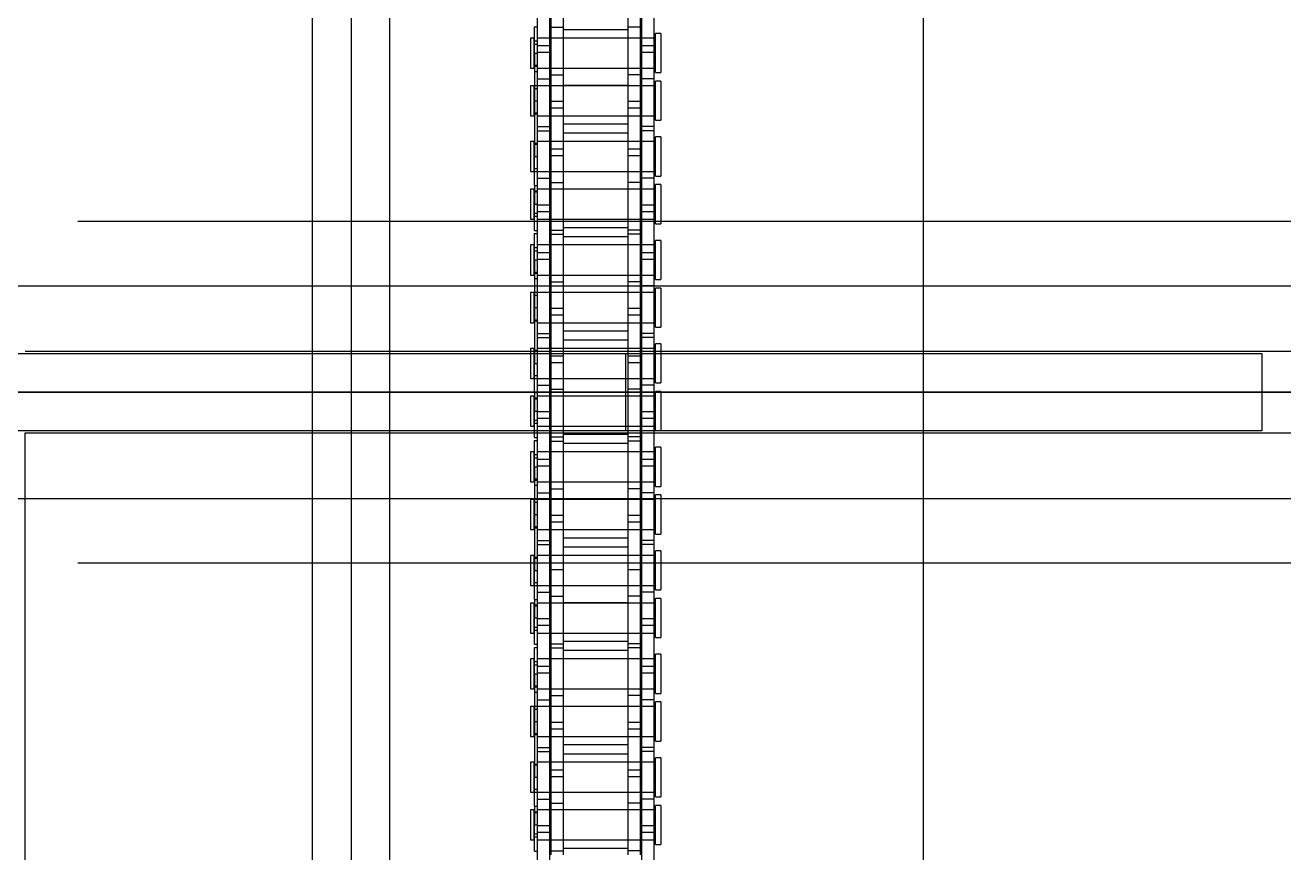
# Model space of a CAD drawing. Header units: metres. Extents: x 0 to 63075, y 0 to 44550.
# Drawn here: x 13922.1 to 14076.6, y 25496.3 to 25597.9 of the extents above; entities that cross this region are included whole.
import ezdxf

# ---------------------------------------------------------------- set-up
doc = ezdxf.new("R2010")
doc.units = ezdxf.units.M
doc.header["$LTSCALE"] = 75
for name, pattern in [('CENTER2', [28.575, 19.05, -3.175, 3.175, -3.175]), ('CENTERX2', [101.6, 63.5, -12.7, 12.7, -12.7]), ('HIDDEN2', [4.7625, 3.175, -1.5875])]:
    doc.linetypes.add(name, pattern=pattern)
for name, color, linetype in [('SC1', 7, 'CENTER2'), ('SDM', 7, 'Continuous'), ('SL1', 8, 'Continuous'), ('SL4', 4, 'Continuous'), ('ST1', 7, 'HIDDEN2')]:
    doc.layers.add(name, color=color, linetype=linetype)

# ---------------------------------------------------------------- blocks, each defined once
blk = doc.blocks.new('A$Ca548c4ee')
at = {"layer": 'SL1'}
for p, q in [((5669.07, 2905.47), (6384.63, 2905.47)), ((642.12, 2897.52), (7842.12, 2897.52)), ((642.12, 2897.52), (7842.12, 2897.52)), ((5642.62, 2889.22), (5736.27, 2889.22)), ((6374.85, 2889.47), (5662.62, 2889.47)), ((5736.27, 2889.22), (5736.27, 2879.72)), ((5736.27, 2889.22), (5814.36, 2889.22)), ((5814.36, 2889.22), (5814.36, 2879.72)), ((0, 2884.47), (9072.48, 2884.47)), ((7842.12, 2884.47), (5303.62, 2884.47)), ((5736.27, 2879.72), (5642.62, 2879.72)), ((5662.62, 2879.47), (6374.85, 2879.47)), ((5662.62, 2803.27), (5662.62, 2879.47)), ((5814.36, 2879.72), (5736.27, 2879.72)), ((642.12, 2871.42), (7842.12, 2871.42)), ((642.12, 2871.42), (7842.12, 2871.42)), ((6384.63, 2863.47), (5669.07, 2863.47))]:
    blk.add_line(p, q, dxfattribs=at)
blk = doc.blocks.new('A$Ca53c419a')
at = {"layer": 'SL4'}
for p, q in [((2334.74, 495.77), (1009.76, 495.77)), ((1009.76, 486.24), (2334.74, 486.24)), ((1009.76, 420.77), (2334.74, 420.77))]:
    blk.add_line(p, q, dxfattribs=at)
at = {"layer": 'ST1'}
for p, q in [((2334.74, 491), (1009.76, 491)), ((1009.76, 486.24), (2334.74, 486.24)), ((1069, 468.16), (1059.9, 468.16)), ((1066.7, 468.49), (1066.7, 468.16)), ((1066.7, 468.49), (1069.93, 468.49)), ((1071.77, 469), (1068.08, 469)), ((1068.08, 469), (1068.08, 468.53)), ((1068.08, 468.53), (1071.77, 468.53)), ((1068.08, 468.16), (1068.08, 466.64)), ((1068.08, 468.16), (1068.08, 453.66)), ((1068.45, 468.53), (1068.45, 468.16)), ((1068.82, 468.49), (1068.82, 468.16)), ((1069.86, 468.16), (1069, 468.16)), ((1069, 466.64), (1069, 468.16)), ((1078.95, 468.16), (1069.86, 468.16)), ((1069.86, 468.16), (1069.86, 466.64)), ((1069.93, 468.49), (1069.93, 468.16)), ((1072.22, 468.49), (1069.93, 468.49)), ((1071.4, 468.16), (1071.4, 468.53)), ((1071.55, 468.49), (1071.55, 468.16)), ((1071.77, 468.53), (1071.77, 469)), ((1071.77, 466.64), (1071.77, 468.16)), ((1071.77, 453.66), (1071.77, 468.16)), ((1072.22, 468.49), (1075.78, 468.49)), ((1072.22, 468.49), (1072.22, 468.16)), ((1073.1, 468.16), (1073.1, 466.64)), ((1077.62, 469), (1073.93, 469)), ((1073.93, 469), (1073.93, 468.53)), ((1073.93, 468.53), (1077.62, 468.53)), ((1073.93, 468.49), (1073.93, 466.64)), ((1073.93, 468.16), (1073.93, 453.66)), ((1074.3, 468.53), (1074.3, 468.16)), ((1075.78, 468.49), (1075.78, 468.16)), ((1088.48, 468.49), (1075.78, 468.49)), ((1077.25, 468.16), (1077.25, 468.53)), ((1077.4, 468.49), (1077.4, 468.16)), ((1077.62, 468.53), (1077.62, 469)), ((1077.62, 466.64), (1077.62, 468.16)), ((1077.62, 453.66), (1077.62, 468.16)), ((1078.95, 468.16), (1078.95, 466.64)), ((1085.3, 468.16), (1078.95, 468.16)), ((1079.45, 468.16), (1079.45, 466.64)), ((1084.47, 469), (1080.78, 469)), ((1080.78, 469), (1080.78, 468.53)), ((1080.78, 468.53), (1084.47, 468.53)), ((1080.78, 468.16), (1080.78, 466.64)), ((1080.78, 468.16), (1080.78, 453.66)), ((1081.01, 468.49), (1081.01, 468.16)), ((1081.15, 468.53), (1081.15, 468.16)), ((1082.63, 468.49), (1082.63, 468.16)), ((1084.1, 468.16), (1084.1, 468.53)), ((1084.47, 468.53), (1084.47, 469)), ((1084.47, 466.64), (1084.47, 468.49)), ((1084.47, 453.66), (1084.47, 468.16)), ((1085.3, 468.16), (1085.3, 466.64)), ((1094.4, 468.16), (1085.3, 468.16)), ((1086.18, 468.16), (1086.18, 468.49)), ((1090.32, 469), (1086.63, 469)), ((1086.63, 469), (1086.63, 468.53)), ((1086.63, 468.53), (1090.32, 468.53)), ((1086.63, 468.16), (1086.63, 466.64)), ((1086.63, 468.16), (1086.63, 453.66)), ((1086.86, 468.49), (1086.86, 468.16)), ((1087, 468.53), (1087, 468.16)), ((1088.48, 468.49), (1088.48, 468.16)), ((1088.48, 468.49), (1091.71, 468.49)), ((1088.55, 466.64), (1088.55, 468.16)), ((1089.41, 468.16), (1089.41, 466.64)), ((1089.58, 468.49), (1089.58, 468.16)), ((1089.95, 468.16), (1089.95, 468.53)), ((1090.32, 468.53), (1090.32, 469)), ((1090.32, 466.64), (1090.32, 468.16)), ((1090.32, 453.66), (1090.32, 468.16)), ((1091.71, 468.49), (1091.71, 468.16)), ((1092.1, 468.49), (1092.1, 468.16)), ((1092.1, 468.49), (1095.33, 468.49)), ((1097.17, 469), (1093.48, 469)), ((1093.48, 469), (1093.48, 468.53)), ((1093.48, 468.53), (1097.17, 468.53)), ((1093.48, 468.16), (1093.48, 466.64)), ((1093.48, 468.16), (1093.48, 453.66)), ((1093.85, 468.53), (1093.85, 468.16)), ((1094.22, 468.49), (1094.22, 468.16)), ((1095.26, 468.16), (1094.4, 468.16)), ((1094.4, 466.64), (1094.4, 468.16)), ((1104.35, 468.16), (1095.26, 468.16)), ((1095.26, 468.16), (1095.26, 466.64)), ((1095.33, 468.49), (1095.33, 468.16)), ((1097.62, 468.49), (1095.33, 468.49)), ((1096.8, 468.16), (1096.8, 468.53)), ((1096.95, 468.49), (1096.95, 468.16)), ((1097.17, 468.53), (1097.17, 469)), ((1097.17, 466.64), (1097.17, 468.16)), ((1097.17, 453.66), (1097.17, 468.16)), ((1097.62, 468.49), (1101.18, 468.49)), ((1097.62, 468.49), (1097.62, 468.16)), ((1098.5, 468.16), (1098.5, 466.64)), ((1103.02, 469), (1099.33, 469)), ((1099.33, 469), (1099.33, 468.53)), ((1099.33, 468.53), (1103.02, 468.53)), ((1099.33, 468.49), (1099.33, 466.64)), ((1099.33, 468.16), (1099.33, 453.66)), ((1099.7, 468.53), (1099.7, 468.16)), ((1101.18, 468.49), (1101.18, 468.16)), ((1113.88, 468.49), (1101.18, 468.49)), ((1102.65, 468.16), (1102.65, 468.53)), ((1102.8, 468.49), (1102.8, 468.16)), ((1103.02, 468.53), (1103.02, 469)), ((1103.02, 466.64), (1103.02, 468.16)), ((1103.02, 453.66), (1103.02, 468.16)), ((1104.35, 468.16), (1104.35, 466.64)), ((1110.7, 468.16), (1104.35, 468.16)), ((1104.85, 468.16), (1104.85, 466.64)), ((1109.87, 469), (1106.18, 469)), ((1106.18, 469), (1106.18, 468.53)), ((1106.18, 468.53), (1109.87, 468.53)), ((1106.18, 468.16), (1106.18, 466.64)), ((1106.18, 468.16), (1106.18, 453.66)), ((1106.41, 468.49), (1106.41, 468.16)), ((1106.55, 468.53), (1106.55, 468.16)), ((1108.03, 468.49), (1108.03, 468.16)), ((1109.5, 468.16), (1109.5, 468.53)), ((1109.87, 468.53), (1109.87, 469)), ((1109.87, 466.64), (1109.87, 468.49)), ((1109.87, 453.66), (1109.87, 468.16)), ((1110.7, 468.16), (1110.7, 466.64)), ((1119.8, 468.16), (1110.7, 468.16)), ((1111.58, 468.16), (1111.58, 468.49)), ((1115.72, 469), (1112.03, 469)), ((1112.03, 469), (1112.03, 468.53)), ((1112.03, 468.53), (1115.72, 468.53)), ((1112.03, 468.16), (1112.03, 466.64)), ((1112.03, 468.16), (1112.03, 453.66)), ((1112.26, 468.49), (1112.26, 468.16)), ((1112.4, 468.53), (1112.4, 468.16)), ((1113.88, 468.49), (1113.88, 468.16)), ((1113.88, 468.49), (1117.11, 468.49)), ((1113.95, 466.64), (1113.95, 468.16)), ((1114.81, 468.16), (1114.81, 466.64)), ((1114.98, 468.49), (1114.98, 468.16)), ((1115.35, 468.16), (1115.35, 468.53)), ((1115.72, 468.53), (1115.72, 469)), ((1115.72, 466.64), (1115.72, 468.16)), ((1115.72, 453.66), (1115.72, 468.16)), ((1117.11, 468.49), (1117.11, 468.16)), ((1117.5, 468.49), (1117.5, 468.16)), ((1117.5, 468.49), (1120.73, 468.49)), ((1122.57, 469), (1118.88, 469)), ((1118.88, 469), (1118.88, 468.53)), ((1118.88, 468.53), (1122.57, 468.53)), ((1118.88, 468.16), (1118.88, 466.64)), ((1118.88, 468.16), (1118.88, 453.66)), ((1119.25, 468.53), (1119.25, 468.16)), ((1119.62, 468.49), (1119.62, 468.16)), ((1120.66, 468.16), (1119.8, 468.16)), ((1119.8, 466.64), (1119.8, 468.16)), ((1129.75, 468.16), (1120.66, 468.16)), ((1120.66, 468.16), (1120.66, 466.64)), ((1120.73, 468.49), (1120.73, 468.16)), ((1123.02, 468.49), (1120.73, 468.49)), ((1122.2, 468.16), (1122.2, 468.53)), ((1122.35, 468.49), (1122.35, 468.16)), ((1122.57, 468.53), (1122.57, 469)), ((1122.57, 466.64), (1122.57, 468.16)), ((1122.57, 453.66), (1122.57, 468.16)), ((1123.02, 468.49), (1126.58, 468.49)), ((1123.02, 468.49), (1123.02, 468.16)), ((1123.9, 468.16), (1123.9, 466.64)), ((1128.42, 469), (1124.73, 469)), ((1124.73, 469), (1124.73, 468.53)), ((1124.73, 468.53), (1128.42, 468.53)), ((1124.73, 468.49), (1124.73, 466.64)), ((1124.73, 468.16), (1124.73, 453.66)), ((1125.1, 468.53), (1125.1, 468.16)), ((1126.58, 468.49), (1126.58, 468.16)), ((1139.28, 468.49), (1126.58, 468.49)), ((1128.05, 468.16), (1128.05, 468.53)), ((1128.2, 468.49), (1128.2, 468.16)), ((1128.42, 468.53), (1128.42, 469)), ((1128.42, 466.64), (1128.42, 468.16)), ((1128.42, 453.66), (1128.42, 468.16)), ((1129.75, 468.16), (1129.75, 466.64)), ((1136.1, 468.16), (1129.75, 468.16)), ((1130.25, 468.16), (1130.25, 466.64)), ((1135.27, 469), (1131.58, 469)), ((1131.58, 469), (1131.58, 468.53)), ((1131.58, 468.53), (1135.27, 468.53)), ((1131.58, 468.16), (1131.58, 466.64)), ((1131.58, 468.16), (1131.58, 453.66)), ((1131.81, 468.49), (1131.81, 468.16)), ((1131.95, 468.53), (1131.95, 468.16)), ((1133.43, 468.49), (1133.43, 468.16)), ((1134.9, 468.16), (1134.9, 468.53)), ((1135.27, 468.53), (1135.27, 469)), ((1135.27, 466.64), (1135.27, 468.49)), ((1135.27, 453.66), (1135.27, 468.16)), ((1136.1, 468.16), (1136.1, 466.64)), ((1145.2, 468.16), (1136.1, 468.16)), ((1136.98, 468.16), (1136.98, 468.49)), ((1141.12, 469), (1137.43, 469)), ((1137.43, 469), (1137.43, 468.53)), ((1137.43, 468.53), (1141.12, 468.53)), ((1137.43, 468.16), (1137.43, 466.64)), ((1137.43, 468.16), (1137.43, 453.66)), ((1137.66, 468.49), (1137.66, 468.16)), ((1137.8, 468.53), (1137.8, 468.16)), ((1139.28, 468.49), (1139.28, 468.16)), ((1139.28, 468.49), (1142.51, 468.49)), ((1139.35, 466.64), (1139.35, 468.16)), ((1140.21, 468.16), (1140.21, 466.64)), ((1140.38, 468.49), (1140.38, 468.16)), ((1140.75, 468.16), (1140.75, 468.53)), ((1141.12, 468.53), (1141.12, 469)), ((1141.12, 466.64), (1141.12, 468.16)), ((1141.12, 453.66), (1141.12, 468.16)), ((1142.51, 468.49), (1142.51, 468.16)), ((1142.9, 468.49), (1142.9, 468.16)), ((1142.9, 468.49), (1146.13, 468.49)), ((1147.97, 469), (1144.28, 469)), ((1144.28, 469), (1144.28, 468.53)), ((1144.28, 468.53), (1147.97, 468.53)), ((1144.28, 468.16), (1144.28, 466.64)), ((1144.28, 468.16), (1144.28, 453.66)), ((1144.65, 468.53), (1144.65, 468.16)), ((1145.02, 468.49), (1145.02, 468.16)), ((1146.06, 468.16), (1145.2, 468.16)), ((1145.2, 466.64), (1145.2, 468.16)), ((1155.15, 468.16), (1146.06, 468.16)), ((1146.06, 468.16), (1146.06, 466.64)), ((1146.13, 468.49), (1146.13, 468.16)), ((1148.42, 468.49), (1146.13, 468.49)), ((1147.6, 468.16), (1147.6, 468.53)), ((1147.75, 468.49), (1147.75, 468.16)), ((1147.97, 468.53), (1147.97, 469)), ((1147.97, 466.64), (1147.97, 468.16)), ((1147.97, 453.66), (1147.97, 468.16)), ((1148.42, 468.49), (1151.98, 468.49)), ((1148.42, 468.49), (1148.42, 468.16)), ((1149.3, 468.16), (1149.3, 466.64)), ((1153.82, 469), (1150.13, 469)), ((1150.13, 469), (1150.13, 468.53)), ((1150.13, 468.53), (1153.82, 468.53)), ((1150.13, 468.49), (1150.13, 466.64)), ((1150.13, 468.16), (1150.13, 453.66)), ((1150.5, 468.53), (1150.5, 468.16)), ((1151.98, 468.49), (1151.98, 468.16)), ((1164.68, 468.49), (1151.98, 468.49)), ((1153.45, 468.16), (1153.45, 468.53)), ((1153.6, 468.49), (1153.6, 468.16)), ((1153.82, 468.53), (1153.82, 469)), ((1153.82, 466.64), (1153.82, 468.16)), ((1153.82, 453.66), (1153.82, 468.16)), ((1155.15, 468.16), (1155.15, 466.64)), ((1161.5, 468.16), (1155.15, 468.16)), ((1155.65, 468.16), (1155.65, 466.64)), ((1160.67, 469), (1156.98, 469)), ((1156.98, 469), (1156.98, 468.53)), ((1156.98, 468.53), (1160.67, 468.53)), ((1156.98, 468.16), (1156.98, 466.64)), ((1156.98, 468.16), (1156.98, 453.66)), ((1157.21, 468.49), (1157.21, 468.16)), ((1157.35, 468.53), (1157.35, 468.16)), ((1158.83, 468.49), (1158.83, 468.16)), ((1160.3, 468.16), (1160.3, 468.53)), ((1160.67, 468.53), (1160.67, 469)), ((1160.67, 466.64), (1160.67, 468.49)), ((1160.67, 453.66), (1160.67, 468.16)), ((1161.5, 468.16), (1161.5, 466.64)), ((1170.6, 468.16), (1161.5, 468.16)), ((1162.38, 468.16), (1162.38, 468.49)), ((1166.52, 469), (1162.83, 469)), ((1162.83, 469), (1162.83, 468.53)), ((1162.83, 468.53), (1166.52, 468.53)), ((1162.83, 468.16), (1162.83, 466.64)), ((1162.83, 468.16), (1162.83, 453.66)), ((1163.06, 468.49), (1163.06, 468.16)), ((1163.2, 468.53), (1163.2, 468.16)), ((1164.68, 468.49), (1164.68, 468.16)), ((1164.68, 468.49), (1167.91, 468.49)), ((1164.75, 466.64), (1164.75, 468.16)), ((1165.61, 468.16), (1165.61, 466.64)), ((1165.78, 468.49), (1165.78, 468.16)), ((1166.15, 468.16), (1166.15, 468.53)), ((1166.52, 468.53), (1166.52, 469)), ((1166.52, 466.64), (1166.52, 468.16)), ((1166.52, 453.66), (1166.52, 468.16)), ((1167.91, 468.49), (1167.91, 468.16)), ((1069, 466.64), (1059.9, 466.64)), ((1072.6, 466.49), (1066.25, 466.49)), ((1066.75, 466.49), (1066.75, 464.97)), ((1068.08, 466.49), (1068.08, 464.97)), ((1069.86, 466.64), (1069, 466.64)), ((1078.95, 466.64), (1069.86, 466.64)), ((1071.77, 464.97), (1071.77, 466.49)), ((1072.6, 466.49), (1072.6, 464.97)), ((1081.7, 466.49), (1072.6, 466.49)), ((1073.93, 466.49), (1073.93, 464.97)), ((1075.85, 464.97), (1075.85, 466.49)), ((1076.71, 466.49), (1076.71, 464.97)), ((1077.62, 464.97), (1077.62, 466.49)), ((1085.3, 466.64), (1078.95, 466.64)), ((1080.78, 466.49), (1080.78, 464.97)), ((1082.56, 466.49), (1081.7, 466.49)), ((1081.7, 464.97), (1081.7, 466.49)), ((1091.65, 466.49), (1082.56, 466.49)), ((1082.56, 466.49), (1082.56, 464.97)), ((1084.47, 464.97), (1084.47, 466.49)), ((1094.4, 466.64), (1085.3, 466.64)), ((1085.8, 466.49), (1085.8, 464.97)), ((1086.63, 466.49), (1086.63, 464.97)), ((1090.32, 464.97), (1090.32, 466.49)), ((1091.65, 466.49), (1091.65, 464.97)), ((1098, 466.49), (1091.65, 466.49)), ((1092.15, 466.49), (1092.15, 464.97)), ((1093.48, 466.49), (1093.48, 464.97)), ((1095.26, 466.64), (1094.4, 466.64)), ((1104.35, 466.64), (1095.26, 466.64)), ((1097.17, 464.97), (1097.17, 466.49)), ((1098, 466.49), (1098, 464.97)), ((1107.1, 466.49), (1098, 466.49)), ((1099.33, 466.49), (1099.33, 464.97)), ((1101.25, 464.97), (1101.25, 466.49)), ((1102.11, 466.49), (1102.11, 464.97)), ((1103.02, 464.97), (1103.02, 466.49)), ((1110.7, 466.64), (1104.35, 466.64)), ((1106.18, 466.49), (1106.18, 464.97)), ((1107.96, 466.49), (1107.1, 466.49)), ((1107.1, 464.97), (1107.1, 466.49)), ((1117.05, 466.49), (1107.96, 466.49)), ((1107.96, 466.49), (1107.96, 464.97)), ((1109.87, 464.97), (1109.87, 466.49)), ((1119.8, 466.64), (1110.7, 466.64)), ((1111.2, 466.49), (1111.2, 464.97)), ((1112.03, 466.49), (1112.03, 464.97)), ((1115.72, 464.97), (1115.72, 466.49)), ((1117.05, 466.49), (1117.05, 464.97)), ((1123.4, 466.49), (1117.05, 466.49)), ((1117.55, 466.49), (1117.55, 464.97)), ((1118.88, 466.49), (1118.88, 464.97)), ((1120.66, 466.64), (1119.8, 466.64)), ((1129.75, 466.64), (1120.66, 466.64)), ((1122.57, 464.97), (1122.57, 466.49)), ((1123.4, 466.49), (1123.4, 464.97)), ((1132.5, 466.49), (1123.4, 466.49)), ((1124.73, 466.49), (1124.73, 464.97)), ((1126.65, 464.97), (1126.65, 466.49)), ((1127.51, 466.49), (1127.51, 464.97)), ((1128.42, 464.97), (1128.42, 466.49)), ((1136.1, 466.64), (1129.75, 466.64)), ((1131.58, 466.49), (1131.58, 464.97)), ((1133.36, 466.49), (1132.5, 466.49)), ((1132.5, 464.97), (1132.5, 466.49)), ((1142.45, 466.49), (1133.36, 466.49)), ((1133.36, 466.49), (1133.36, 464.97)), ((1135.27, 464.97), (1135.27, 466.49)), ((1145.2, 466.64), (1136.1, 466.64)), ((1136.6, 466.49), (1136.6, 464.97)), ((1137.43, 466.49), (1137.43, 464.97)), ((1141.12, 464.97), (1141.12, 466.49)), ((1142.45, 466.49), (1142.45, 464.97)), ((1148.8, 466.49), (1142.45, 466.49)), ((1142.95, 466.49), (1142.95, 464.97)), ((1144.28, 466.49), (1144.28, 464.97)), ((1146.06, 466.64), (1145.2, 466.64)), ((1155.15, 466.64), (1146.06, 466.64)), ((1147.97, 464.97), (1147.97, 466.49)), ((1148.8, 466.49), (1148.8, 464.97)), ((1157.9, 466.49), (1148.8, 466.49)), ((1150.13, 466.49), (1150.13, 464.97)), ((1152.05, 464.97), (1152.05, 466.49)), ((1152.91, 466.49), (1152.91, 464.97)), ((1153.82, 464.97), (1153.82, 466.49)), ((1161.5, 466.64), (1155.15, 466.64)), ((1156.98, 466.49), (1156.98, 464.97)), ((1158.76, 466.49), (1157.9, 466.49)), ((1157.9, 464.97), (1157.9, 466.49)), ((1167.85, 466.49), (1158.76, 466.49)), ((1158.76, 466.49), (1158.76, 464.97)), ((1160.67, 464.97), (1160.67, 466.49)), ((1170.6, 466.64), (1161.5, 466.64)), ((1162, 466.49), (1162, 464.97)), ((1162.83, 466.49), (1162.83, 464.97)), ((1166.52, 464.97), (1166.52, 466.49)), ((1167.85, 466.49), (1167.85, 464.97)), ((1174.2, 466.49), (1167.85, 466.49)), ((1072.6, 464.97), (1066.25, 464.97)), ((1067.04, 457.04), (1067.04, 464.97)), ((1068.08, 464.97), (1068.08, 457.04)), ((1071.77, 457.04), (1071.77, 464.97)), ((1071.82, 464.97), (1071.82, 457.04)), ((1081.7, 464.97), (1072.6, 464.97)), ((1073.89, 457.04), (1073.89, 464.97)), ((1073.93, 464.97), (1073.93, 457.04)), ((1077.62, 457.04), (1077.62, 464.97)), ((1078.67, 464.97), (1078.67, 457.04)), ((1079.74, 457.04), (1079.74, 464.97)), ((1080.78, 464.97), (1080.78, 457.04)), ((1082.56, 464.97), (1081.7, 464.97)), ((1091.65, 464.97), (1082.56, 464.97)), ((1084.47, 457.04), (1084.47, 464.97)), ((1084.52, 464.97), (1084.52, 457.04)), ((1086.59, 457.04), (1086.59, 464.97)), ((1086.63, 464.97), (1086.63, 457.04)), ((1090.32, 457.04), (1090.32, 464.97)), ((1091.37, 464.97), (1091.37, 457.04)), ((1098, 464.97), (1091.65, 464.97)), ((1092.44, 457.04), (1092.44, 464.97)), ((1093.48, 464.97), (1093.48, 457.04)), ((1097.17, 457.04), (1097.17, 464.97)), ((1097.22, 464.97), (1097.22, 457.04)), ((1107.1, 464.97), (1098, 464.97)), ((1099.29, 457.04), (1099.29, 464.97)), ((1099.33, 464.97), (1099.33, 457.04)), ((1103.02, 457.04), (1103.02, 464.97)), ((1104.07, 464.97), (1104.07, 457.04)), ((1105.14, 457.04), (1105.14, 464.97)), ((1106.18, 464.97), (1106.18, 457.04)), ((1107.96, 464.97), (1107.1, 464.97)), ((1117.05, 464.97), (1107.96, 464.97)), ((1109.87, 457.04), (1109.87, 464.97)), ((1109.92, 464.97), (1109.92, 457.04)), ((1111.99, 457.04), (1111.99, 464.97)), ((1112.03, 464.97), (1112.03, 457.04)), ((1115.72, 457.04), (1115.72, 464.97)), ((1116.77, 464.97), (1116.77, 457.04)), ((1123.4, 464.97), (1117.05, 464.97)), ((1117.84, 457.04), (1117.84, 464.97)), ((1118.88, 464.97), (1118.88, 457.04)), ((1122.57, 457.04), (1122.57, 464.97)), ((1122.62, 464.97), (1122.62, 457.04)), ((1132.5, 464.97), (1123.4, 464.97)), ((1124.69, 457.04), (1124.69, 464.97)), ((1124.73, 464.97), (1124.73, 457.04)), ((1128.42, 457.04), (1128.42, 464.97)), ((1129.47, 464.97), (1129.47, 457.04)), ((1130.54, 457.04), (1130.54, 464.97)), ((1131.58, 464.97), (1131.58, 457.04)), ((1133.36, 464.97), (1132.5, 464.97)), ((1142.45, 464.97), (1133.36, 464.97)), ((1135.27, 457.04), (1135.27, 464.97)), ((1135.32, 464.97), (1135.32, 457.04)), ((1137.39, 457.04), (1137.39, 464.97)), ((1137.43, 464.97), (1137.43, 457.04)), ((1141.12, 457.04), (1141.12, 464.97)), ((1142.17, 464.97), (1142.17, 457.04)), ((1148.8, 464.97), (1142.45, 464.97)), ((1143.24, 457.04), (1143.24, 464.97)), ((1144.28, 464.97), (1144.28, 457.04)), ((1147.97, 457.04), (1147.97, 464.97)), ((1148.02, 464.97), (1148.02, 457.04)), ((1157.9, 464.97), (1148.8, 464.97)), ((1150.09, 457.04), (1150.09, 464.97)), ((1150.13, 464.97), (1150.13, 457.04)), ((1153.82, 457.04), (1153.82, 464.97)), ((1154.87, 464.97), (1154.87, 457.04)), ((1155.94, 457.04), (1155.94, 464.97)), ((1156.98, 464.97), (1156.98, 457.04)), ((1158.76, 464.97), (1157.9, 464.97)), ((1167.85, 464.97), (1158.76, 464.97)), ((1160.67, 457.04), (1160.67, 464.97)), ((1160.72, 464.97), (1160.72, 457.04)), ((1162.79, 457.04), (1162.79, 464.97)), ((1162.83, 464.97), (1162.83, 457.04)), ((1166.52, 457.04), (1166.52, 464.97)), ((1167.57, 464.97), (1167.57, 457.04)), ((1174.2, 464.97), (1167.85, 464.97)), ((1072.6, 457.04), (1066.25, 457.04)), ((1066.75, 455.52), (1066.75, 457.04)), ((1068.08, 457.04), (1068.08, 455.52)), ((1071.77, 455.52), (1071.77, 457.04)), ((1072.6, 455.52), (1072.6, 457.04)), ((1081.7, 457.04), (1072.6, 457.04)), ((1073.93, 457.04), (1073.93, 455.52)), ((1075.85, 455.52), (1075.85, 457.04)), ((1076.71, 457.04), (1076.71, 455.52)), ((1077.62, 455.52), (1077.62, 457.04)), ((1080.78, 457.04), (1080.78, 455.52)), ((1082.56, 457.04), (1081.7, 457.04)), ((1081.7, 455.52), (1081.7, 457.04)), ((1091.65, 457.04), (1082.56, 457.04)), ((1082.56, 457.04), (1082.56, 455.52)), ((1084.47, 455.52), (1084.47, 457.04)), ((1085.8, 455.52), (1085.8, 457.04)), ((1086.63, 457.04), (1086.63, 455.52)), ((1090.32, 455.52), (1090.32, 457.04)), ((1091.65, 455.52), (1091.65, 457.04)), ((1098, 457.04), (1091.65, 457.04)), ((1092.15, 455.52), (1092.15, 457.04)), ((1093.48, 457.04), (1093.48, 455.52)), ((1097.17, 455.52), (1097.17, 457.04)), ((1098, 455.52), (1098, 457.04)), ((1107.1, 457.04), (1098, 457.04)), ((1099.33, 457.04), (1099.33, 455.52)), ((1101.25, 455.52), (1101.25, 457.04)), ((1102.11, 457.04), (1102.11, 455.52)), ((1103.02, 455.52), (1103.02, 457.04)), ((1106.18, 457.04), (1106.18, 455.52)), ((1107.96, 457.04), (1107.1, 457.04)), ((1107.1, 455.52), (1107.1, 457.04)), ((1117.05, 457.04), (1107.96, 457.04)), ((1107.96, 457.04), (1107.96, 455.52)), ((1109.87, 455.52), (1109.87, 457.04)), ((1111.2, 455.52), (1111.2, 457.04)), ((1112.03, 457.04), (1112.03, 455.52)), ((1115.72, 455.52), (1115.72, 457.04)), ((1117.05, 455.52), (1117.05, 457.04)), ((1123.4, 457.04), (1117.05, 457.04)), ((1117.55, 455.52), (1117.55, 457.04)), ((1118.88, 457.04), (1118.88, 455.52)), ((1122.57, 455.52), (1122.57, 457.04)), ((1123.4, 455.52), (1123.4, 457.04)), ((1132.5, 457.04), (1123.4, 457.04)), ((1124.73, 457.04), (1124.73, 455.52)), ((1126.65, 455.52), (1126.65, 457.04)), ((1127.51, 457.04), (1127.51, 455.52)), ((1128.42, 455.52), (1128.42, 457.04)), ((1131.58, 457.04), (1131.58, 455.52)), ((1133.36, 457.04), (1132.5, 457.04)), ((1132.5, 455.52), (1132.5, 457.04)), ((1142.45, 457.04), (1133.36, 457.04)), ((1133.36, 457.04), (1133.36, 455.52)), ((1135.27, 455.52), (1135.27, 457.04)), ((1136.6, 455.52), (1136.6, 457.04)), ((1137.43, 457.04), (1137.43, 455.52)), ((1141.12, 455.52), (1141.12, 457.04)), ((1142.45, 455.52), (1142.45, 457.04)), ((1148.8, 457.04), (1142.45, 457.04)), ((1142.95, 455.52), (1142.95, 457.04)), ((1144.28, 457.04), (1144.28, 455.52)), ((1147.97, 455.52), (1147.97, 457.04)), ((1148.8, 455.52), (1148.8, 457.04)), ((1157.9, 457.04), (1148.8, 457.04)), ((1150.13, 457.04), (1150.13, 455.52)), ((1152.05, 455.52), (1152.05, 457.04)), ((1152.91, 457.04), (1152.91, 455.52)), ((1153.82, 455.52), (1153.82, 457.04)), ((1156.98, 457.04), (1156.98, 455.52)), ((1158.76, 457.04), (1157.9, 457.04)), ((1157.9, 455.52), (1157.9, 457.04)), ((1167.85, 457.04), (1158.76, 457.04)), ((1158.76, 457.04), (1158.76, 455.52)), ((1160.67, 455.52), (1160.67, 457.04)), ((1162, 455.52), (1162, 457.04)), ((1162.83, 457.04), (1162.83, 455.52)), ((1166.52, 455.52), (1166.52, 457.04)), ((1167.85, 455.52), (1167.85, 457.04)), ((1174.2, 457.04), (1167.85, 457.04)), ((1069, 455.36), (1059.9, 455.36)), ((1072.6, 455.52), (1066.25, 455.52)), ((1068.08, 455.36), (1068.08, 453.84)), ((1069.86, 455.36), (1069, 455.36)), ((1069, 453.84), (1069, 455.36)), ((1078.95, 455.36), (1069.86, 455.36)), ((1069.86, 455.36), (1069.86, 453.84)), ((1071.77, 453.84), (1071.77, 455.36)), ((1081.7, 455.52), (1072.6, 455.52)), ((1073.1, 453.84), (1073.1, 455.36)), ((1073.93, 455.36), (1073.93, 453.84)), ((1077.62, 453.84), (1077.62, 455.36)), ((1078.95, 453.84), (1078.95, 455.36)), ((1085.3, 455.36), (1078.95, 455.36)), ((1079.45, 453.84), (1079.45, 455.36)), ((1080.78, 455.36), (1080.78, 453.84)), ((1082.56, 455.52), (1081.7, 455.52)), ((1091.65, 455.52), (1082.56, 455.52)), ((1084.47, 453.84), (1084.47, 455.36)), ((1085.3, 453.84), (1085.3, 455.36)), ((1094.4, 455.36), (1085.3, 455.36)), ((1086.63, 455.36), (1086.63, 453.84)), ((1088.55, 453.84), (1088.55, 455.36)), ((1089.41, 455.36), (1089.41, 453.84)), ((1090.32, 453.84), (1090.32, 455.36)), ((1098, 455.52), (1091.65, 455.52)), ((1093.48, 455.36), (1093.48, 453.84)), ((1095.26, 455.36), (1094.4, 455.36)), ((1094.4, 453.84), (1094.4, 455.36)), ((1104.35, 455.36), (1095.26, 455.36)), ((1095.26, 455.36), (1095.26, 453.84)), ((1097.17, 453.84), (1097.17, 455.36)), ((1107.1, 455.52), (1098, 455.52)), ((1098.5, 453.84), (1098.5, 455.36)), ((1099.33, 455.36), (1099.33, 453.84)), ((1103.02, 453.84), (1103.02, 455.36)), ((1104.35, 453.84), (1104.35, 455.36)), ((1110.7, 455.36), (1104.35, 455.36)), ((1104.85, 453.84), (1104.85, 455.36)), ((1106.18, 455.36), (1106.18, 453.84)), ((1107.96, 455.52), (1107.1, 455.52)), ((1117.05, 455.52), (1107.96, 455.52)), ((1109.87, 453.84), (1109.87, 455.36)), ((1110.7, 453.84), (1110.7, 455.36)), ((1119.8, 455.36), (1110.7, 455.36)), ((1112.03, 455.36), (1112.03, 453.84)), ((1113.95, 453.84), (1113.95, 455.36)), ((1114.81, 455.36), (1114.81, 453.84)), ((1115.72, 453.84), (1115.72, 455.36)), ((1123.4, 455.52), (1117.05, 455.52)), ((1118.88, 455.36), (1118.88, 453.84)), ((1120.66, 455.36), (1119.8, 455.36)), ((1119.8, 453.84), (1119.8, 455.36)), ((1129.75, 455.36), (1120.66, 455.36)), ((1120.66, 455.36), (1120.66, 453.84)), ((1122.57, 453.84), (1122.57, 455.36)), ((1132.5, 455.52), (1123.4, 455.52)), ((1123.9, 453.84), (1123.9, 455.36)), ((1124.73, 455.36), (1124.73, 453.84)), ((1128.42, 453.84), (1128.42, 455.36)), ((1129.75, 453.84), (1129.75, 455.36)), ((1136.1, 455.36), (1129.75, 455.36)), ((1130.25, 453.84), (1130.25, 455.36)), ((1131.58, 455.36), (1131.58, 453.84)), ((1133.36, 455.52), (1132.5, 455.52)), ((1142.45, 455.52), (1133.36, 455.52)), ((1135.27, 453.84), (1135.27, 455.36)), ((1136.1, 453.84), (1136.1, 455.36)), ((1145.2, 455.36), (1136.1, 455.36)), ((1137.43, 455.36), (1137.43, 453.84)), ((1139.35, 453.84), (1139.35, 455.36)), ((1140.21, 455.36), (1140.21, 453.84)), ((1141.12, 453.84), (1141.12, 455.36)), ((1148.8, 455.52), (1142.45, 455.52)), ((1144.28, 455.36), (1144.28, 453.84)), ((1146.06, 455.36), (1145.2, 455.36)), ((1145.2, 453.84), (1145.2, 455.36)), ((1155.15, 455.36), (1146.06, 455.36)), ((1146.06, 455.36), (1146.06, 453.84)), ((1147.97, 453.84), (1147.97, 455.36)), ((1157.9, 455.52), (1148.8, 455.52)), ((1149.3, 453.84), (1149.3, 455.36)), ((1150.13, 455.36), (1150.13, 453.84)), ((1153.82, 453.84), (1153.82, 455.36)), ((1155.15, 453.84), (1155.15, 455.36)), ((1161.5, 455.36), (1155.15, 455.36)), ((1155.65, 453.84), (1155.65, 455.36)), ((1156.98, 455.36), (1156.98, 453.84)), ((1158.76, 455.52), (1157.9, 455.52)), ((1167.85, 455.52), (1158.76, 455.52)), ((1160.67, 453.84), (1160.67, 455.36)), ((1161.5, 453.84), (1161.5, 455.36)), ((1170.6, 455.36), (1161.5, 455.36)), ((1162.83, 455.36), (1162.83, 453.84)), ((1164.75, 453.84), (1164.75, 455.36)), ((1165.61, 455.36), (1165.61, 453.84)), ((1166.52, 453.84), (1166.52, 455.36)), ((1174.2, 455.52), (1167.85, 455.52)), ((1069, 453.84), (1059.9, 453.84)), ((1067.53, 453.66), (1072.33, 453.66)), ((1067.53, 453.66), (1067.53, 453)), ((1072.33, 453), (1067.53, 453)), ((1069.86, 453.84), (1069, 453.84)), ((1078.95, 453.84), (1069.86, 453.84)), ((1072.33, 453), (1072.33, 453.66)), ((1073.38, 453.66), (1078.18, 453.66)), ((1073.38, 453.66), (1073.38, 453)), ((1078.18, 453), (1073.38, 453)), ((1078.18, 453), (1078.18, 453.66)), ((1085.3, 453.84), (1078.95, 453.84)), ((1080.23, 453.66), (1085.03, 453.66)), ((1080.23, 453.66), (1080.23, 453)), ((1085.03, 453), (1080.23, 453)), ((1085.03, 453), (1085.03, 453.66)), ((1094.4, 453.84), (1085.3, 453.84)), ((1086.08, 453.66), (1090.88, 453.66)), ((1086.08, 453.66), (1086.08, 453)), ((1090.88, 453), (1086.08, 453)), ((1090.88, 453), (1090.88, 453.66)), ((1092.93, 453.66), (1097.73, 453.66)), ((1092.93, 453.66), (1092.93, 453)), ((1097.73, 453), (1092.93, 453)), ((1095.26, 453.84), (1094.4, 453.84)), ((1104.35, 453.84), (1095.26, 453.84)), ((1097.73, 453), (1097.73, 453.66)), ((1098.78, 453.66), (1103.58, 453.66)), ((1098.78, 453.66), (1098.78, 453)), ((1103.58, 453), (1098.78, 453)), ((1103.58, 453), (1103.58, 453.66)), ((1110.7, 453.84), (1104.35, 453.84)), ((1105.63, 453.66), (1110.43, 453.66)), ((1105.63, 453.66), (1105.63, 453)), ((1110.43, 453), (1105.63, 453)), ((1110.43, 453), (1110.43, 453.66)), ((1119.8, 453.84), (1110.7, 453.84)), ((1111.48, 453.66), (1116.28, 453.66)), ((1111.48, 453.66), (1111.48, 453)), ((1116.28, 453), (1111.48, 453)), ((1116.28, 453), (1116.28, 453.66)), ((1118.33, 453.66), (1123.13, 453.66)), ((1118.33, 453.66), (1118.33, 453)), ((1123.13, 453), (1118.33, 453)), ((1120.66, 453.84), (1119.8, 453.84)), ((1129.75, 453.84), (1120.66, 453.84)), ((1123.13, 453), (1123.13, 453.66)), ((1124.18, 453.66), (1128.98, 453.66)), ((1124.18, 453.66), (1124.18, 453)), ((1128.98, 453), (1124.18, 453)), ((1128.98, 453), (1128.98, 453.66)), ((1136.1, 453.84), (1129.75, 453.84)), ((1131.03, 453.66), (1135.83, 453.66)), ((1131.03, 453.66), (1131.03, 453)), ((1135.83, 453), (1131.03, 453)), ((1135.83, 453), (1135.83, 453.66)), ((1145.2, 453.84), (1136.1, 453.84)), ((1136.88, 453.66), (1141.68, 453.66)), ((1136.88, 453.66), (1136.88, 453)), ((1141.68, 453), (1136.88, 453)), ((1141.68, 453), (1141.68, 453.66)), ((1143.73, 453.66), (1148.53, 453.66)), ((1143.73, 453.66), (1143.73, 453)), ((1148.53, 453), (1143.73, 453)), ((1146.06, 453.84), (1145.2, 453.84)), ((1155.15, 453.84), (1146.06, 453.84)), ((1148.53, 453), (1148.53, 453.66)), ((1149.58, 453.66), (1154.38, 453.66)), ((1149.58, 453.66), (1149.58, 453)), ((1154.38, 453), (1149.58, 453)), ((1154.38, 453), (1154.38, 453.66)), ((1161.5, 453.84), (1155.15, 453.84)), ((1156.43, 453.66), (1161.23, 453.66)), ((1156.43, 453.66), (1156.43, 453)), ((1161.23, 453), (1156.43, 453)), ((1161.23, 453), (1161.23, 453.66)), ((1170.6, 453.84), (1161.5, 453.84)), ((1162.28, 453.66), (1167.08, 453.66)), ((1162.28, 453.66), (1162.28, 453)), ((1167.08, 453), (1162.28, 453)), ((1167.08, 453), (1167.08, 453.66))]:
    blk.add_line(p, q, dxfattribs=at)

msp = doc.modelspace()

# ---------------------------------------------------------------- linework, layer by layer
at = {"layer": 'SC1', "color": 7, "linetype": 'CENTERX2', "lineweight": 9}
msp.add_line((21442.59, 25552.88), (5680.38, 25552.88), dxfattribs=at)

# ---------------------------------------------------------------- block references
at = {"layer": 'SDM'}
msp.add_blockref('A$Ca548c4ee', (8259.51, 22668.36), dxfattribs=at)
at = {"layer": 'SDM', "rotation": 90}
msp.add_blockref('A$Ca53c419a', (14453.13, 24429.77), dxfattribs=at)

doc.saveas('drawing.dxf')
